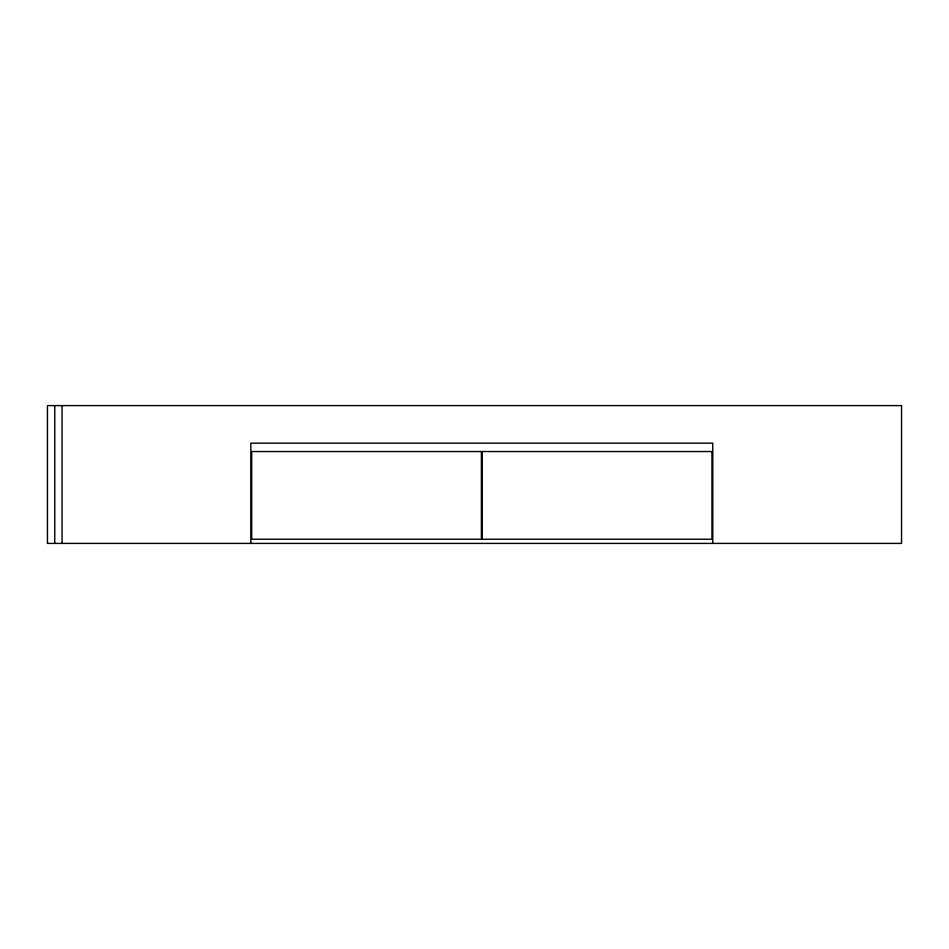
<?xml version="1.0" encoding="UTF-8"?>
<svg xmlns="http://www.w3.org/2000/svg" width="949" height="949" viewBox="0 0 949 949"><rect width="100%" height="100%" fill="white"/><g stroke="black" fill="none" stroke-linecap="round" stroke-linejoin="round"><path stroke-width="1.42" d="M712.77 543.409L712.77 443.171L250.844 443.171L250.844 543.409M62.065 405.591L62.065 543.409M54.757 405.591L54.757 543.409M901.55 405.591L47.45 405.591L47.45 543.409L901.55 543.409L901.55 405.591M481.392 451.534L251.687 451.534L251.687 539.234L481.392 539.234L481.392 451.534M711.94 451.534L482.222 451.534L482.222 539.234L711.94 539.234L711.94 451.534"/></g></svg>
